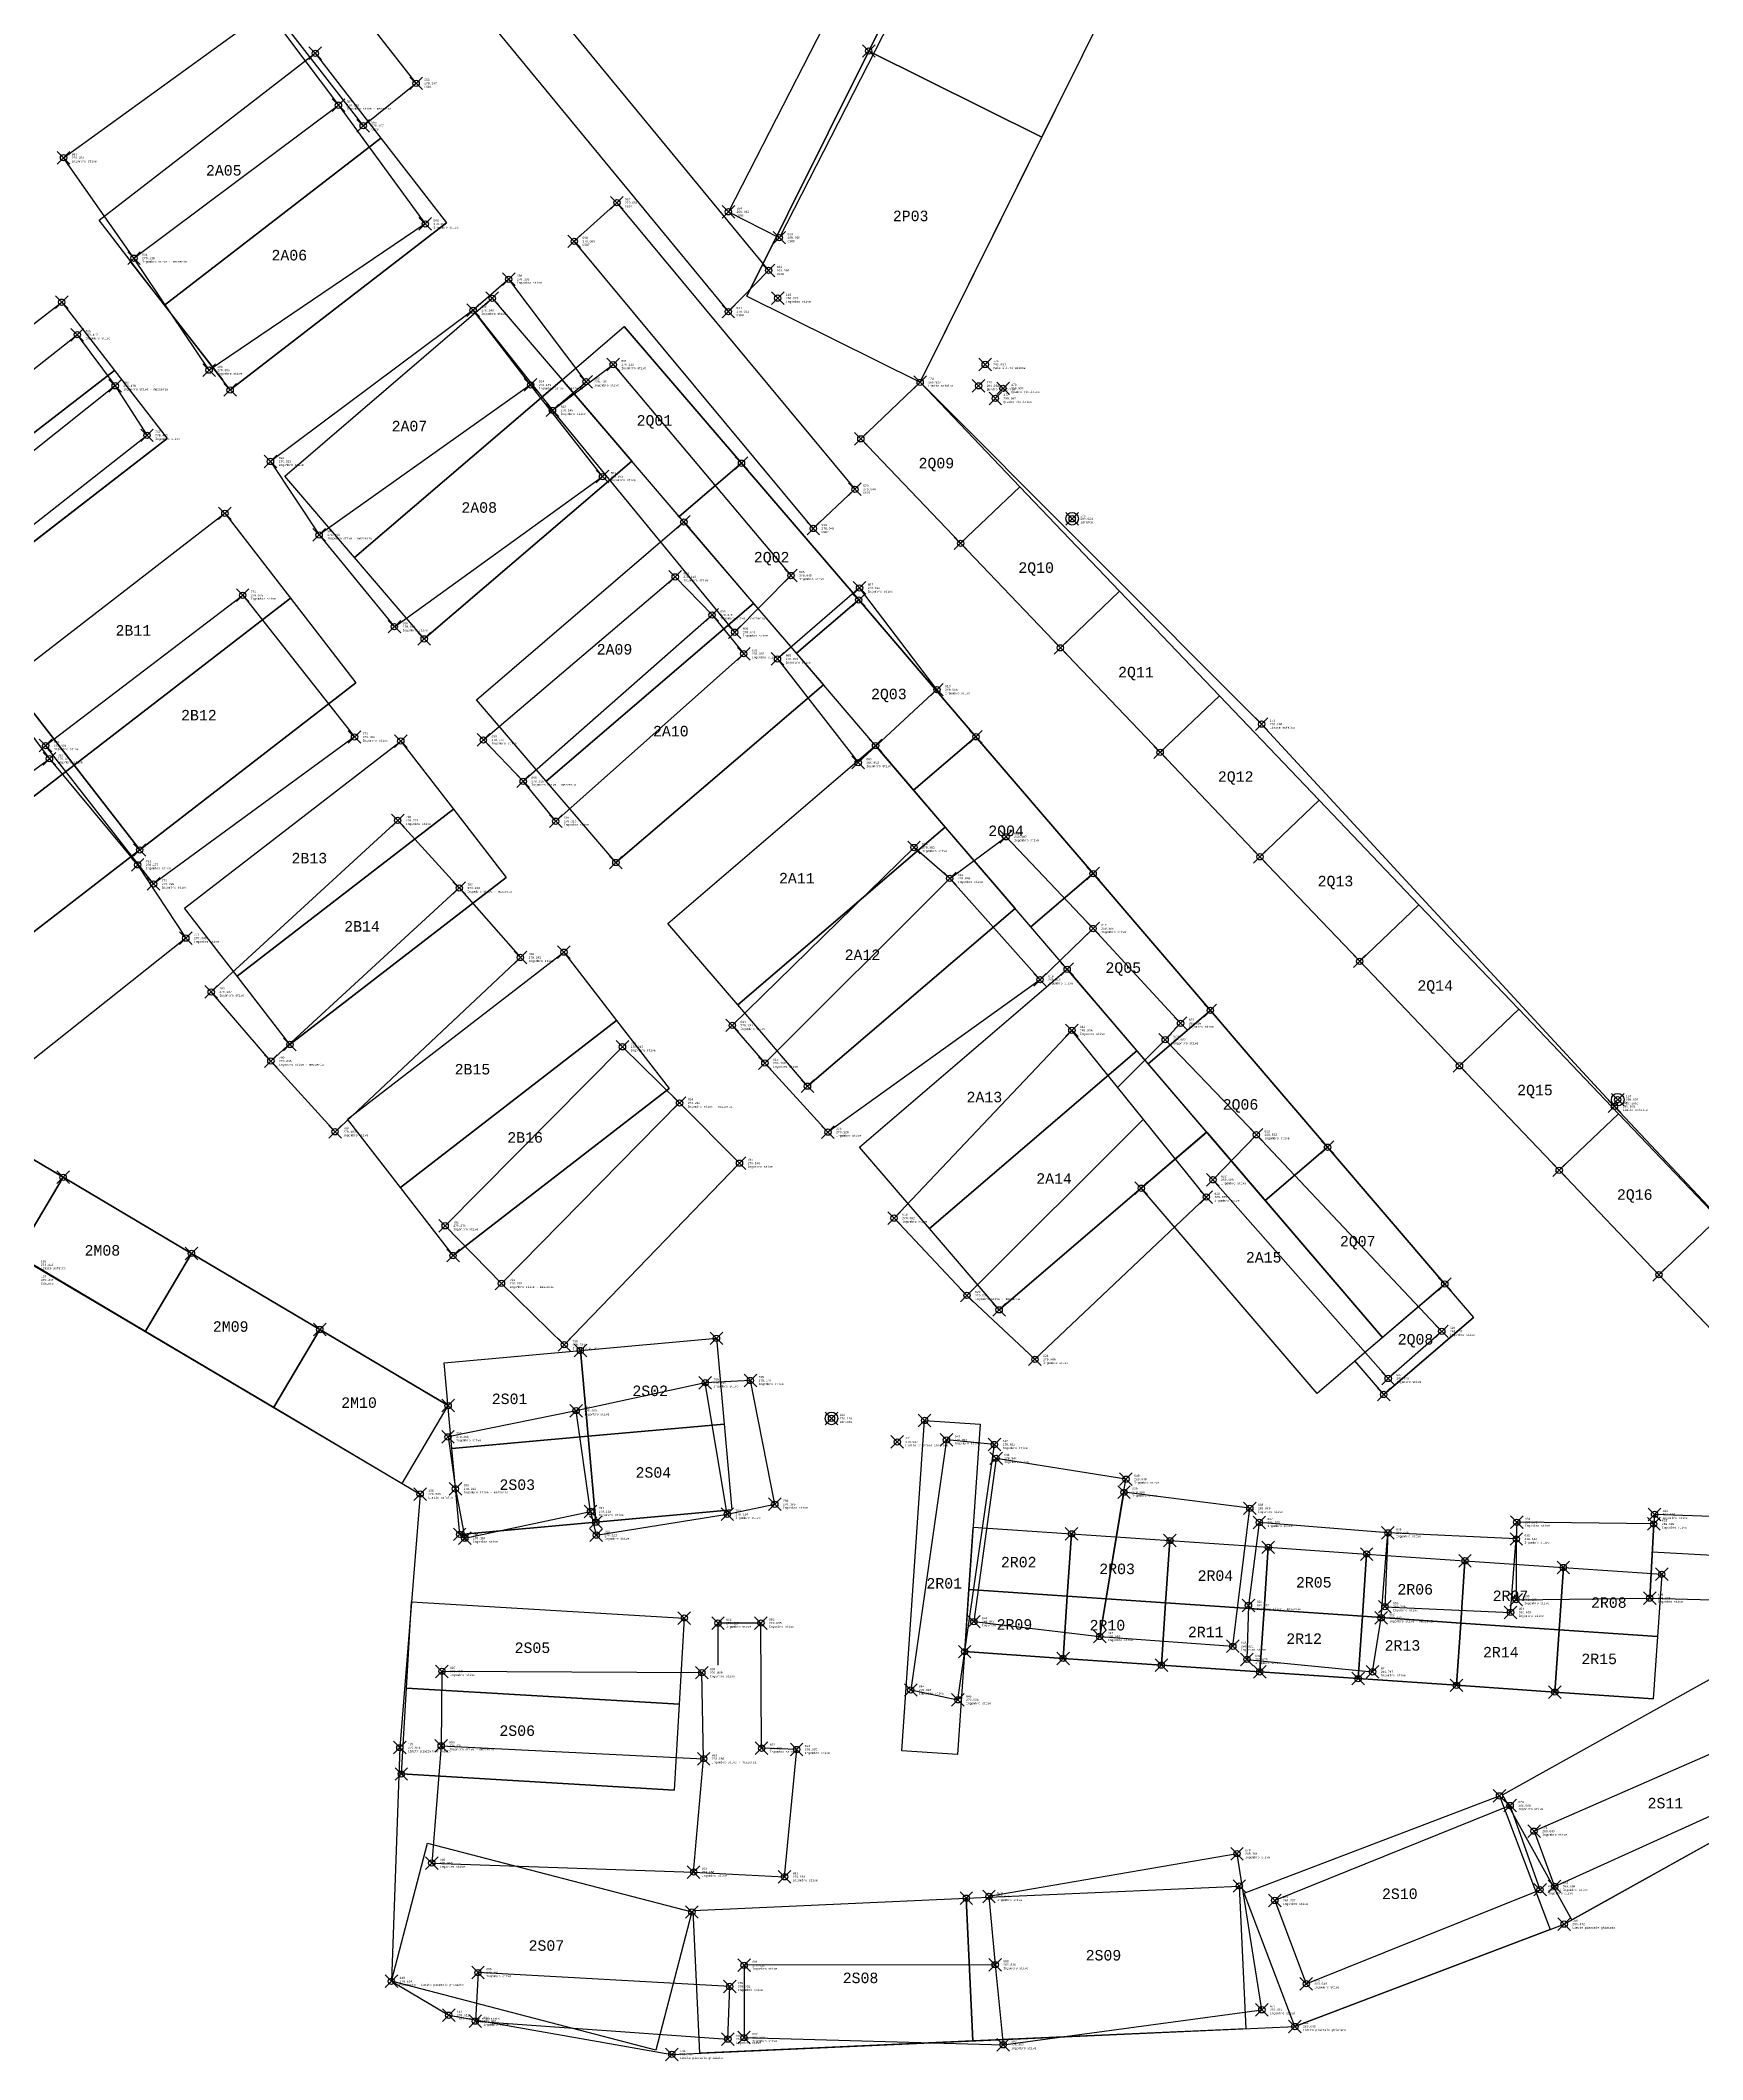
# Model space of a CAD drawing. Extents: x -283400 to 1362241, y -614024 to 292829.
# Drawn here: x 290166 to 369240, y -549839 to -453760 of the extents above; entities that cross this region are included whole.
import ezdxf
from ezdxf.enums import TextEntityAlignment as Align

# ---------------------------------------------------------------- set-up
doc = ezdxf.new("R2010")
doc.units = 0
doc.header["$PDMODE"] = 35
doc.header["$PDSIZE"] = 300
for name, color, linetype in [('pntdesc', 1, 'Continuous'), ('pntelev', 2, 'Continuous'), ('pntno', 3, 'Continuous'), ('WF nome aree GPS', 7, 'Continuous'), ('WF rilievo 2', 7, 'Continuous')]:
    doc.layers.add(name, color=color, linetype=linetype)
for name, color, linetype, lineweight in [('WF ingombro stive 2', 1, 'Continuous', 30), ('WF lato di accesso', 40, 'Continuous', 30), ('WF linee di costruzione', 30, 'Continuous', 30), ('WF vertice sinistro', 94, 'Continuous', 30)]:
    doc.layers.add(name, color=color, linetype=linetype, lineweight=lineweight)
doc.styles.get("Standard").update_dxf_attribs({"font": 'consola.ttf', "height": 500})

# ---------------------------------------------------------------- blocks, each defined once
blk = doc.blocks.new('rilievo 2')
for points in [[(1179174, -487936, -80), (1182392, -484269, -119), (1203848, -479881, -356), (1217958, -490118, -711), (1226506, -496003, -923), (1231573, -495742, -1135), (1239818, -488700, -1127), (1247571, -493330, -1308), (1266005, -504238, -1183), (1265041, -516303, -1045), (1264640, -527422, -1105), (1267365, -529035, -1709), (1277981, -530900, -1938), (1307620, -529574, -2076), (1320431, -524701, -2248), (1332289, -518089, -2182)], [(1332472, -496063, -2145), (1322824, -485789, -2186), (1306039, -467602, -2113), (1289793, -451335, -1792), (1301405, -427953, -1909), (1307176, -416327, -1684), (1301745, -413046, -1631), (1291124, -405475, -1586), (1284710, -401446, -1544), (1269366, -389164, -1376), (1278144, -377132, -992), (1286129, -370762, -1034), (1279433, -359881, -962), (1274749, -353305, 1219), (1241871, -378499, -553)], [(1252394, -445432, -1400), (1262120, -438154, -1519)], [(1251500, -451504, -1241), (1241928, -459137, -252857)], [(1271263, -451463, -1571), (1261202, -458599, -1416)], [(1270910, -470322, -1595), (1279892, -462407, -1644)], [(1238635, -476320, -1107), (1237398, -474570, -1069), (1235873, -472534, -996), (1245484, -465434, -1113), (1248372, -469250, -1269)], [(1291201, -474943, -1711), (1293878, -472965, -1813), (1298017, -477330, -1850), (1295495, -479765, -1774)], [(1258906, -483635, -884), (1267867, -475400, -1516)], [(1291201, -474943, -1711), (1295495, -479765, -1774), (1285407, -487016, -1600), (1282406, -483731, -1557)], [(1298017, -477330, -1850), (1302181, -481836, -1824), (1301448, -482621, -1738), (1299190, -484879, -1791)], [(1288551, -491108, -1637), (1292017, -494786, -1627), (1295255, -497827, -1634), (1303406, -490107, -1865), (1297010, -482174, -1753), (1288551, -491108, -1637)], [(1303722, -489284, -1814), (1305787, -487144, -1847), (1301448, -482621, -1738)], [(1269875, -494214, -1421), (1278333, -485615, -1476)], [(1292017, -494786, -1627), (1300411, -486392, -1813)], [(1305787, -487144, -1847), (1314608, -496496, -1982), (1312059, -498737, -1956), (1303722, -489284, -1814)], [(1274113, -505071, -1601), (1274384, -506193, -1598), (1280619, -505201, -1605), (1279572, -498940, -1574), (1273428, -500274, -1517)], [(1280619, -505201, -1605), (1282877, -504723, -1615), (1281717, -498835, -1579), (1279572, -498940, -1574)], [(1330664, -507333, -2258), (1324618, -507007, -2112)], [(1282252, -516332, -1679), (1282217, -510375, -1634), (1280175, -510379, -1596), (1280175, -512379, -1596)], [(1267007, -516219, -1448), (1279493, -516832, -1634)], [(1279016, -522224, -1651), (1283343, -522448, -1666), (1283919, -516392, -1645), (1282252, -516332, -1679)], [(1293363, -526632, -1863), (1281420, -526658, -1700), (1281414, -530100, -1820), (1293741, -530442, -1363)]]:
    blk.add_polyline3d(points)
at = {"color": 1}
for points in [[(1254278, -422353, -1350), (1251792, -424348, -1294), (1263297, -439130, -1523), (1265815, -437112, -1582)], [(1280671, -443225, -1788), (1283095, -444456, -1793), (1291196, -428627, -1774), (1288756, -427434, -1770)], [(1269392, -434260, -1713), (1271273, -432282, -1661), (1282582, -446014, -1751), (1280668, -447974, -1698)], [(1273340, -444629, -1636), (1275367, -442793, -1668), (1286691, -456429, -1675), (1284711, -458293, -1672)]]:
    blk.add_polyline3d(points, close=True, dxfattribs=at)
for points in [[(1258728, -433654, -1520), (1262120, -438154, -1519), (1266252, -443804, -1567), (1255967, -450758, -1410), (1252394, -445432, -1400), (1249043, -440653, -1289)], [(1270222, -446435, -1581), (1268528, -447911, -1576), (1272302, -452671, -1574), (1273900, -451310, -1580)], [(1268528, -447911, -1576), (1258886, -455104, -1410), (1261202, -458599, -1416), (1264783, -462966, -1566), (1274683, -455824, -1646), (1271263, -451463, -1571)], [(1240375, -456430, -1031), (1249696, -449074, -1302), (1251500, -451504, -1241), (1253014, -453862, -1296), (1243666, -461211, -1098), (1242626, -460354, -1083)], [(1275190, -450496, -1606), (1283648, -460533, -1675), (1280969, -463228, -1674), (1272302, -452671, -1574)], [(1278141, -460596, -1607), (1279892, -462407, -1644), (1281400, -464254, -1687), (1272458, -472223, -1606), (1270910, -470322, -1595), (1269015, -468355, -1545)], [(1286910, -461124, -1695), (1283007, -464502, -1669), (1286845, -469435, -1726), (1290592, -465962, -1764)], [(1257565, -461470, -1344), (1262886, -468215, -1416), (1253325, -475208, -1325), (1248189, -468624, -1227)], [(1248372, -469250, -1269), (1252568, -474298, -1342), (1254859, -477785, -1376), (1245415, -485294, -1299), (1244394, -483953, -1277), (1238635, -476320, -1107)], [(1256066, -480346, -1432), (1264941, -472184, -1497), (1267867, -475400, -1516), (1270776, -478706, -1478), (1261960, -486999, -1316), (1258906, -483635, -884)], [(1280855, -481936, -1618), (1282406, -483731, -1557), (1291201, -474943, -1711), (1289501, -473474, -1717)], [(1267197, -491474, -1440), (1269875, -494214, -1421), (1272865, -497131, -1488), (1281199, -488493, -1551), (1278348, -485630, -1476), (1275631, -482957, -1472)], [(1267685, -503992, -1488), (1268130, -506338, -1536), (1274113, -505071, -1601), (1273428, -500274, -1517), (1267333, -501518, -1369)], [(1293326, -501881, -1687), (1291044, -501662, -1659), (1289344, -513560, -1701), (1291590, -514029, -1714)], [(1299584, -503531, -1780), (1293404, -502538, -1671), (1292346, -510309, -1752), (1298337, -511016, -1811)], [(1305476, -504917, -1912), (1299490, -504152, -1633), (1298337, -511016, -1811), (1304667, -511480, -1898)], [(1330498, -509344, -2190), (1330664, -507333, -2258), (1330572, -505418, -2190), (1324730, -505206, -2170), (1324690, -505661, -2130), (1324501, -509190, -2082)], [(1312046, -506083, -2071), (1305927, -505590, -1954), (1305411, -509535, -1848), (1305340, -512105, -1894), (1311315, -512699, -1973), (1311722, -510125, -1909)], [(1318154, -506375, -2108), (1312046, -506083, -2071), (1311901, -509596, -1923), (1317878, -509868, -2055)], [(1324690, -505661, -2130), (1318176, -505580, -2148), (1318154, -506375, -2108), (1318142, -509264, -2026), (1324501, -509190, -2082)], [(1266562, -521797, -1660), (1279016, -522224, -1651), (1279493, -516832, -1634), (1279407, -512737, -1631), (1267043, -512675, -1566), (1267007, -516219, -1448)], [(1330050, -515438, -2193), (1318998, -520278, -2070), (1319974, -522904, -2122), (1330920, -517941, -2224)], [(1319283, -523062, -2017), (1317860, -519059, -2022), (1306664, -523574, -1937), (1308160, -527538, -2076)], [(1306050, -528777, -2066), (1304867, -521352, -1958), (1293068, -523383, -1774), (1293363, -526632, -1863), (1293741, -530442, -1363)], [(1280733, -527668, -1688), (1268760, -527009, -1638), (1268633, -529316, -1812), (1280645, -530172, -1820)]]:
    blk.add_polyline3d(points, close=True)
for centre in [(1297025, -457832, -1795), (1322976, -485473, -2197), (1285576, -500638, -1593)]:
    blk.add_circle(centre, 300, dxfattribs=at)
for p in [(1265815, -437112, -1582), (1262120, -438154, -1519), (1263297, -439130, -1523), (1249043, -440653, -1289), (1275367, -442793, -1668), (1266252, -443804, -1567), (1280671, -443225, -1788), (1273340, -444629, -1636), (1283095, -444456, -1793), (1252394, -445432, -1400), (1270222, -446435, -1581), (1282582, -446014, -1751), (1283019, -447332, -1795), (1268528, -447911, -1576), (1280668, -447974, -1698), (1249696, -449074, -1302), (1275190, -450496, -1606), (1292887, -450488, -1759), (1251500, -451504, -1241), (1255967, -450758, -1410), (1271263, -451463, -1571), (1273900, -451310, -1580), (1289793, -451335, -1792), (1292573, -451506, -1861), (1293370, -452102, -1757), (1293736, -451626, -1788), (1272302, -452671, -1574), (1253014, -453862, -1296), (1258886, -455104, -1410), (1274683, -455824, -1646), (1286691, -456429, -1675), (1284711, -458293, -1672), (1297025, -457832, -1795), (1261202, -458599, -1416), (1278141, -460596, -1607), (1283648, -460533, -1675), (1286910, -461124, -1695), (1257565, -461470, -1344), (1264783, -462966, -1566), (1279892, -462407, -1644), (1280969, -463228, -1674), (1281400, -464254, -1687), (1283007, -464502, -1669), (1290592, -465962, -1764), (1306039, -467602, -2113), (1248189, -468624, -1227), (1262886, -468215, -1416), (1269015, -468355, -1545), (1248372, -469250, -1269), (1286845, -469435, -1726), (1270910, -470322, -1595), (1264941, -472184, -1497), (1272458, -472223, -1606), (1289501, -473474, -1717), (1293878, -472965, -1813), (1252568, -474298, -1342), (1253325, -475208, -1325), (1267867, -475400, -1516), (1291201, -474943, -1711), (1298017, -477330, -1850), (1254859, -477785, -1376), (1270776, -478706, -1478), (1256066, -480346, -1432), (1295495, -479765, -1774), (1280855, -481936, -1618), (1297010, -482174, -1753), (1302181, -481836, -1824), (1275631, -482957, -1472), (1301448, -482621, -1738), (1258906, -483635, -884), (1282406, -483731, -1557), (1278348, -485630, -1476), (1322824, -485789, -2186), (1322976, -485473, -2197), (1261960, -486999, -1316), (1285407, -487016, -1600), (1305787, -487144, -1847), (1281199, -488493, -1551), (1303722, -489284, -1814), (1303406, -490107, -1865), (1267197, -491474, -1440), (1288551, -491108, -1637), (1269875, -494214, -1421), (1292017, -494786, -1627), (1314608, -496496, -1982), (1272865, -497131, -1488), (1295255, -497827, -1634), (1279572, -498940, -1574), (1281717, -498835, -1579), (1312059, -498737, -1956), (1273428, -500274, -1517), (1267333, -501518, -1369), (1285576, -500638, -1593), (1288705, -501757, -1682), (1291044, -501662, -1659), (1293326, -501881, -1687), (1293404, -502538, -1671), (1266005, -504238, -1183), (1267685, -503992, -1488), (1299490, -504152, -1633), (1299584, -503531, -1780), (1274113, -505071, -1601), (1280619, -505201, -1605), (1282877, -504723, -1615), (1305476, -504917, -1912), (1324730, -505206, -2170), (1268130, -506338, -1536), (1274384, -506193, -1598), (1305927, -505590, -1954), (1312046, -506083, -2071), (1318176, -505580, -2148), (1324690, -505661, -2130), (1318154, -506375, -2108), (1324501, -509190, -2082), (1305411, -509535, -1848), (1311722, -510125, -1909), (1311901, -509596, -1923), (1317878, -509868, -2055), (1318142, -509264, -2026), (1280175, -510379, -1596), (1282217, -510375, -1634), (1292346, -510309, -1752), (1298337, -511016, -1811), (1304667, -511480, -1898), (1305340, -512105, -1894), (1267043, -512675, -1566), (1279407, -512737, -1631), (1311315, -512699, -1973), (1289344, -513560, -1701), (1291590, -514029, -1714), (1265041, -516303, -1045), (1267007, -516219, -1448), (1279493, -516832, -1634), (1282252, -516332, -1679), (1283919, -516392, -1645), (1317860, -519059, -2022), (1318998, -520278, -2070), (1304867, -521352, -1958), (1266562, -521797, -1660), (1279016, -522224, -1651), (1283343, -522448, -1666), (1293068, -523383, -1774), (1306664, -523574, -1937), (1319283, -523062, -2017), (1319974, -522904, -2122), (1320431, -524701, -2248), (1264640, -527422, -1105), (1268760, -527009, -1638), (1281420, -526658, -1700), (1293363, -526632, -1863), (1280733, -527668, -1688), (1308160, -527538, -2076), (1267365, -529035, -1709), (1268633, -529316, -1812), (1306050, -528777, -2066), (1280645, -530172, -1820), (1281414, -530100, -1820), (1307620, -529574, -2076), (1277981, -530900, -1938), (1293741, -530442, -1363)]:
    blk.add_point(p)
at = {"layer": 'pntdesc'}
for s, p in [('CS06', (1266203, -437279, -1582)), ('Ingombro stive - mezzeria', (1262509, -438321, -1519)), ('CS06', (1263686, -439297, -1523)), ('Ingombro stive', (1249432, -440820, -1289)), ('CS07', (1275756, -442960, -1668)), ('CS09', (1281060, -443392, -1788)), ('Ingombro stive', (1266641, -443971, -1567)), ('CS07', (1273729, -444796, -1636)), ('CS09', (1283484, -444623, -1793)), ('Ingombro stive - mezzeria', (1252782, -445599, -1400)), ('Ingombro stive', (1270611, -446601, -1581)), ('CS08', (1282971, -446181, -1751)), ('Ingombro stive', (1283408, -447499, -1795)), ('Ingombro stive', (1268917, -448078, -1576)), ('CS08', (1281057, -448141, -1698)), ('Ingombro stive', (1250084, -449240, -1302)), ('Ingombro stive', (1275579, -450663, -1606)), ('Palo illuminazione', (1293276, -450654, -1759)), ('Ingombro stive', (1256356, -450925, -1410)), ('Ingombro stive - mezzeria', (1271652, -451630, -1571)), ('Ingombro stive', (1274289, -451477, -1580)), ('Limite asfalto', (1290182, -451502, -1792)), ('Ingombro stive - mezzeria', (1251889, -451671, -1241)), ('Quadro elettrico', (1292962, -451673, -1861)), ('Quadro elettrico', (1293759, -452269, -1757)), ('Quadro elettrico', (1294125, -451793, -1788)), ('Ingombro stive', (1272691, -452838, -1574)), ('Ingombro stive', (1253403, -454029, -1296)), ('Ingombro stive', (1259275, -455270, -1410)), ('Ingombro stive', (1275072, -455991, -1646)), ('CS07', (1287080, -456595, -1675)), ('Idrante', (1297414, -457999, -1795)), ('Ingombro stive - mezzeria', (1261591, -458766, -1416)), ('CS07', (1285100, -458460, -1672)), ('Ingombro stive', (1278530, -460763, -1607)), ('Ingombro stive', (1284037, -460700, -1675)), ('Ingombro stive', (1257954, -461637, -1344)), ('Ingombro stive', (1287299, -461291, -1695)), ('Ingombro stive', (1265172, -463132, -1566)), ('Ingombro stive - mezzeria', (1280281, -462574, -1644)), ('Ingombro stive', (1281358, -463395, -1674)), ('Ingombro stive', (1281789, -464420, -1687)), ('Ingombro stive', (1283396, -464669, -1669)), ('Ingombro stive', (1290981, -466129, -1764)), ('Limite asfalto', (1306428, -467769, -2113)), ('Ingombro stive', (1248578, -468791, -1227)), ('Ingombro stive', (1263275, -468382, -1416)), ('Ingombro stive', (1269404, -468522, -1545)), ('Ingombro stive', (1248761, -469417, -1269)), ('Ingombro stive', (1287234, -469601, -1726)), ('Ingombro stive - mezzeria', (1271299, -470488, -1595)), ('Ingombro stive', (1265330, -472351, -1497)), ('Ingombro stive', (1272847, -472390, -1606)), ('Ingombro stive', (1289890, -473641, -1717)), ('Ingombro stive', (1294267, -473132, -1813)), ('Ingombro stive', (1252957, -474465, -1342)), ('Ingombro stive', (1253714, -475375, -1325)), ('Ingombro stive - mezzeria', (1268256, -475567, -1516)), ('Ingombro stive', (1291590, -475110, -1711)), ('Ingombro stive', (1298406, -477497, -1850)), ('Ingombro stive', (1255248, -477952, -1376)), ('Ingombro stive', (1271165, -478872, -1478)), ('Ingombro stive', (1295884, -479932, -1774)), ('Ingombro stive', (1256455, -480513, -1432)), ('Ingombro stive', (1281244, -482103, -1618)), ('Ingombro stive', (1297399, -482341, -1753)), ('Ingombro stive', (1302570, -482003, -1824)), ('Ingombro stive', (1276020, -483124, -1472)), ('Ingombro stive', (1301837, -482788, -1738)), ('Ingombro stive - mezzeria', (1259295, -483802, -884)), ('Ingombro stive', (1282795, -483898, -1557)), ('Ingombro stive - mezzeria', (1278737, -485797, -1476)), ('Limite asfalto', (1323213, -485956, -2186)), ('Idrante', (1323365, -485640, -2197)), ('Ingombro stive', (1262349, -487166, -1316)), ('Ingombro stive', (1285796, -487183, -1600)), ('Ingombro stive', (1306176, -487310, -1847)), ('Ingombro stive', (1281588, -488660, -1551)), ('Ingombro stive', (1304111, -489450, -1814)), ('Ingombro stive', (1303795, -490274, -1865)), ('Ingombro stive', (1267586, -491641, -1440)), ('Ingombro stive', (1288940, -491275, -1637)), ('Limite asfalto', (1247960, -493497, -1308)), ('Idrante', (1247972, -494219, -1253)), ('Ingombro stive - mezzeria', (1270264, -494381, -1421)), ('Ingombro stive - mezzeria', (1292406, -494953, -1627)), ('Ingombro stive', (1314997, -496663, -1982)), ('Ingombro stive', (1273254, -497298, -1488)), ('Ingombro stive', (1295644, -497994, -1634)), ('Ingombro stive', (1279961, -499107, -1574)), ('Ingombro stive', (1282106, -499002, -1579)), ('Ingombro stive', (1312448, -498904, -1956)), ('Ingombro stive', (1273817, -500440, -1517)), ('Idrante', (1285965, -500805, -1593)), ('Ingombro stive', (1267722, -501685, -1369)), ('Limite piazzale ghiaiato', (1289094, -501924, -1682)), ('Ingombro stive', (1291433, -501829, -1659)), ('Ingombro stive', (1293715, -502048, -1687)), ('Ingombro stive', (1293793, -502705, -1671)), ('Limite asfalto', (1266394, -504404, -1183)), ('Ingombro stive - mezzeria', (1268074, -504159, -1488)), ('Ingombro stive', (1299879, -504319, -1633)), ('Ingombro stive', (1299973, -503697, -1780)), ('Ingombro stive', (1274502, -505238, -1601)), ('Ingombro stive', (1281008, -505368, -1605)), ('Ingombro stive', (1283266, -504889, -1615)), ('Ingombro stive', (1305865, -505084, -1912)), ('Ingombro stive', (1325119, -505372, -2170)), ('Ingombro stive', (1274773, -506360, -1598)), ('Ingombro stive', (1306316, -505757, -1954)), ('Ingombro stive', (1312435, -506249, -2071)), ('Ingombro stive', (1318565, -505746, -2148)), ('Ingombro stive', (1325079, -505828, -2130)), ('Ingombro stive', (1268519, -506504, -1536)), ('Ingombro stive', (1318543, -506542, -2108)), ('Ingombro stive - mezzeria', (1305800, -509702, -1848)), ('Ingombro stive', (1312290, -509762, -1923)), ('Ingombro stive', (1318267, -510034, -2055)), ('Ingombro stive', (1318531, -509430, -2026)), ('Ingombro stive', (1324890, -509357, -2082)), ('Ingombro stive', (1280564, -510546, -1596)), ('Ingombro stive', (1282606, -510542, -1634)), ('Ingombro stive', (1292735, -510476, -1752)), ('Ingombro stive', (1298726, -511183, -1811)), ('Ingombro stive - mezzeria', (1312111, -510292, -1909)), ('Ingombro stive', (1305056, -511646, -1898)), ('Ingombro stive', (1267431, -512842, -1566)), ('Ingombro stive', (1279796, -512904, -1631)), ('Ingombro stive', (1305729, -512272, -1894)), ('Ingombro stive', (1311704, -512866, -1973)), ('Ingombro stive', (1289733, -513726, -1701)), ('Ingombro stive', (1291979, -514195, -1714)), ('Limite piazzale ghiaiato', (1265430, -516470, -1045)), ('Ingombro stive - mezzeria', (1267396, -516386, -1448)), ('Ingombro stive', (1282641, -516499, -1679)), ('Ingombro stive', (1284308, -516559, -1645)), ('Ingombro stive - mezzeria', (1279881, -516998, -1634)), ('Ingombro stive', (1318249, -519225, -2022)), ('Ingombro stive', (1319387, -520445, -2070)), ('Ingombro stive', (1305256, -521519, -1958)), ('Ingombro stive', (1266951, -521964, -1660)), ('Ingombro stive', (1279405, -522391, -1651)), ('Ingombro stive', (1283732, -522615, -1666)), ('Ingombro stive', (1293457, -523550, -1774)), ('Ingombro stive', (1319672, -523228, -2017)), ('Ingombro stive', (1320363, -523071, -2122)), ('Ingombro stive', (1307053, -523741, -1937)), ('Limite piazzale ghiaiato', (1320820, -524868, -2248)), ('Ingombro stive', (1269149, -527175, -1638)), ('Ingombro stive', (1281809, -526825, -1700)), ('Ingombro stive', (1293752, -526799, -1863)), ('Picchetto - Limite piazzale ghiaiato', (1265029, -527588, -1105)), ('Ingombro stive', (1281122, -527835, -1688)), ('Ingombro stive', (1308549, -527705, -2076)), ('Limite piazzale ghiaiato', (1267754, -529202, -1709)), ('Ingombro stive', (1306439, -528944, -2066)), ('Ingombro stive', (1269022, -529483, -1812)), ('Ingombro stive', (1281034, -530339, -1820)), ('Ingombro stive', (1281803, -530267, -1820)), ('Limite piazzale ghiaiato', (1308009, -529741, -2076)), ('Limite piazzale ghiaiato', (1278370, -531067, -1938)), ('Ingombro stive', (1294129, -530608, -1363))]:
    blk.add_text(s, height=100, dxfattribs=at).set_placement(p, align=Align.MIDDLE_LEFT)
at = {"layer": 'pntelev'}
for s, p in [('270.137', (1266203, -437112, -1582)), ('270.200', (1262509, -438154, -1519)), ('270.197', (1263686, -439130, -1523)), ('270.431', (1249432, -440653, -1289)), ('270.051', (1275756, -442793, -1668)), ('270.153', (1266641, -443804, -1567)), ('269.932', (1281060, -443225, -1788)), ('270.083', (1273729, -444629, -1636)), ('269.926', (1283484, -444456, -1793)), ('270.319', (1252782, -445432, -1400)), ('270.138', (1270611, -446435, -1581)), ('269.968', (1282971, -446014, -1751)), ('269.925', (1283408, -447332, -1795)), ('270.143', (1268917, -447911, -1576)), ('270.021', (1281057, -447974, -1698)), ('270.417', (1250084, -449074, -1302)), ('270.113', (1275579, -450496, -1606)), ('269.961', (1293276, -450488, -1759)), ('270.478', (1251889, -451504, -1241)), ('270.309', (1256356, -450758, -1410)), ('270.149', (1271652, -451463, -1571)), ('270.139', (1274289, -451310, -1580)), ('269.927', (1290182, -451335, -1792)), ('269.858', (1292962, -451506, -1861)), ('269.932', (1294125, -451626, -1788)), ('269.962', (1293759, -452102, -1757)), ('270.145', (1272691, -452671, -1574)), ('270.423', (1253403, -453862, -1296)), ('270.310', (1259275, -455104, -1410)), ('270.073', (1275072, -455824, -1646)), ('270.044', (1287080, -456429, -1675)), ('270.048', (1285100, -458293, -1672)), ('269.924', (1297414, -457832, -1795)), ('270.303', (1261591, -458599, -1416)), ('270.113', (1278530, -460596, -1607)), ('270.045', (1284037, -460533, -1675)), ('270.024', (1287299, -461124, -1695)), ('270.375', (1257954, -461470, -1344)), ('270.154', (1265172, -462966, -1566)), ('270.076', (1280281, -462407, -1644)), ('270.046', (1281358, -463228, -1674)), ('270.032', (1281789, -464254, -1687)), ('270.050', (1283396, -464502, -1669)), ('269.955', (1290981, -465962, -1764)), ('269.606', (1306428, -467602, -2113)), ('270.493', (1248578, -468624, -1227)), ('270.304', (1263275, -468215, -1416)), ('270.175', (1269404, -468355, -1545)), ('270.451', (1248761, -469250, -1269)), ('269.993', (1287234, -469435, -1726)), ('270.125', (1271299, -470322, -1595)), ('270.222', (1265330, -472184, -1497)), ('270.113', (1272847, -472223, -1606)), ('270.003', (1289890, -473474, -1717)), ('269.907', (1294267, -472965, -1813)), ('270.377', (1252957, -474298, -1342)), ('270.395', (1253714, -475208, -1325)), ('270.203', (1268256, -475400, -1516)), ('270.008', (1291590, -474943, -1711)), ('269.869', (1298406, -477330, -1850)), ('270.343', (1255248, -477785, -1376)), ('270.241', (1271165, -478706, -1478)), ('270.287', (1256455, -480346, -1432)), ('269.946', (1295884, -479765, -1774)), ('270.101', (1281244, -481936, -1618)), ('269.966', (1297399, -482174, -1753)), ('269.895', (1302570, -481836, -1824)), ('270.247', (1276020, -482957, -1472)), ('269.982', (1301837, -482621, -1738)), ('270.836', (1259295, -483635, -884)), ('270.163', (1282795, -483731, -1557)), ('270.244', (1278737, -485630, -1476)), ('269.533', (1323213, -485789, -2186)), ('269.522', (1323365, -485473, -2197)), ('270.403', (1262349, -486999, -1316)), ('270.120', (1285796, -487016, -1600)), ('269.872', (1306176, -487144, -1847)), ('270.169', (1281588, -488493, -1551)), ('269.906', (1304111, -489284, -1814)), ('269.855', (1303795, -490107, -1865)), ('270.279', (1267586, -491474, -1440)), ('270.082', (1288940, -491108, -1637)), ('270.412', (1247960, -493330, -1308)), ('270.467', (1247972, -494052, -1253)), ('270.298', (1270264, -494214, -1421)), ('270.093', (1292406, -494786, -1627)), ('269.737', (1314997, -496496, -1982)), ('270.231', (1273254, -497131, -1488)), ('270.086', (1295644, -497827, -1634)), ('270.145', (1279961, -498940, -1574)), ('270.140', (1282106, -498835, -1579)), ('269.763', (1312448, -498737, -1956)), ('270.203', (1273817, -500274, -1517)), ('270.350', (1267722, -501518, -1369)), ('270.126', (1285965, -500638, -1593)), ('270.037', (1289094, -501757, -1682)), ('270.060', (1291433, -501662, -1659)), ('270.032', (1293715, -501881, -1687)), ('270.049', (1293793, -502538, -1671)), ('270.536', (1266394, -504238, -1183)), ('270.232', (1268074, -503992, -1488)), ('270.086', (1299879, -504152, -1633)), ('269.940', (1299973, -503531, -1780)), ('270.119', (1274502, -505071, -1601)), ('270.114', (1281008, -505201, -1605)), ('270.105', (1283266, -504723, -1615)), ('269.808', (1305865, -504917, -1912)), ('269.549', (1325119, -505206, -2170)), ('270.184', (1268519, -506338, -1536)), ('270.121', (1274773, -506193, -1598)), ('269.765', (1306316, -505590, -1954)), ('269.648', (1312435, -506083, -2071)), ('269.612', (1318543, -506375, -2108)), ('269.572', (1318565, -505580, -2148)), ('269.589', (1325079, -505661, -2130)), ('269.693', (1318531, -509264, -2026)), ('269.638', (1324890, -509190, -2082)), ('269.872', (1305800, -509535, -1848)), ('269.810', (1312111, -510125, -1909)), ('269.796', (1312290, -509596, -1923)), ('269.665', (1318267, -509868, -2055)), ('270.123', (1280564, -510379, -1596)), ('270.085', (1282606, -510375, -1634)), ('269.967', (1292735, -510309, -1752)), ('269.909', (1298726, -511016, -1811)), ('269.821', (1305056, -511480, -1898)), ('269.825', (1305729, -512105, -1894)), ('270.153', (1267431, -512675, -1566)), ('270.089', (1279796, -512737, -1631)), ('269.747', (1311704, -512699, -1973)), ('270.018', (1289733, -513560, -1701)), ('270.006', (1291979, -514029, -1714)), ('270.674', (1265430, -516303, -1045)), ('270.271', (1267396, -516219, -1448)), ('270.086', (1279881, -516832, -1634)), ('270.040', (1282641, -516332, -1679)), ('270.075', (1284308, -516392, -1645)), ('269.698', (1318249, -519059, -2022)), ('269.649', (1319387, -520278, -2070)), ('269.761', (1305256, -521352, -1958)), ('270.060', (1266951, -521797, -1660)), ('270.068', (1279405, -522224, -1651)), ('270.053', (1283732, -522448, -1666)), ('269.946', (1293457, -523383, -1774)), ('269.782', (1307053, -523574, -1937)), ('269.703', (1319672, -523062, -2017)), ('269.598', (1320363, -522904, -2122)), ('269.472', (1320820, -524701, -2248)), ('270.614', (1265029, -527422, -1105)), ('270.081', (1269149, -527009, -1638)), ('270.019', (1281809, -526658, -1700)), ('269.856', (1293752, -526632, -1863)), ('270.031', (1281122, -527668, -1688)), ('269.643', (1308549, -527538, -2076)), ('270.011', (1267754, -529035, -1709)), ('269.908', (1269022, -529316, -1812)), ('269.654', (1306439, -528777, -2066)), ('269.899', (1281034, -530172, -1820)), ('269.899', (1281803, -530100, -1820)), ('269.643', (1308009, -529574, -2076)), ('269.782', (1278370, -530900, -1938)), ('270.357', (1294129, -530442, -1363))]:
    blk.add_text(s, height=100, dxfattribs=at).set_placement(p, align=Align.MIDDLE_LEFT)
at = {"layer": 'pntno'}
for s, p in [('556', (1266203, -436945, -1582)), ('587', (1262509, -437987, -1519)), ('555', (1263686, -438963, -1523)), ('583', (1249432, -440486, -1289)), ('567', (1275756, -442626, -1668)), ('586', (1266641, -443637, -1567)), ('564', (1281060, -443058, -1788)), ('568', (1273729, -444462, -1636)), ('563', (1283484, -444289, -1793)), ('584', (1252782, -445266, -1400)), ('562', (1282971, -445847, -1751)), ('589', (1270611, -446268, -1581)), ('590', (1268917, -447744, -1576)), ('181', (1283408, -447165, -1795)), ('561', (1281057, -447807, -1698)), ('765', (1250084, -448907, -1302)), ('585', (1256356, -450591, -1410)), ('591', (1275579, -450329, -1606)), ('179', (1293276, -450321, -1759)), ('766', (1251889, -451337, -1241)), ('594', (1271652, -451297, -1571)), ('592', (1274289, -451144, -1580)), ('174', (1290182, -451169, -1792)), ('178', (1292962, -451340, -1861)), ('176', (1294125, -451459, -1788)), ('593', (1272691, -452504, -1574)), ('177', (1293759, -451935, -1757)), ('767', (1253403, -453695, -1296)), ('598', (1259275, -454937, -1410)), ('595', (1275072, -455658, -1646)), ('570', (1287080, -456262, -1675)), ('569', (1285100, -458126, -1672)), ('175', (1297414, -457665, -1795)), ('597', (1261591, -458432, -1416)), ('604', (1278530, -460430, -1607)), ('606', (1284037, -460366, -1675)), ('607', (1287299, -460957, -1695)), ('774', (1257954, -461303, -1344)), ('596', (1265172, -462799, -1566)), ('603', (1280281, -462240, -1644)), ('605', (1281358, -463061, -1674)), ('602', (1281789, -464087, -1687)), ('608', (1283396, -464335, -1669)), ('610', (1290981, -465796, -1764)), ('171', (1306428, -467435, -2113)), ('773', (1248578, -468457, -1227)), ('775', (1263275, -468049, -1416)), ('599', (1269404, -468188, -1545)), ('782', (1248761, -469084, -1269)), ('609', (1287234, -469268, -1726)), ('600', (1271299, -470155, -1595)), ('786', (1265330, -472017, -1497)), ('601', (1272847, -472057, -1606)), ('613', (1289890, -473307, -1717)), ('611', (1294267, -472798, -1813)), ('781', (1252957, -474131, -1342)), ('776', (1253714, -475041, -1325)), ('787', (1268256, -475234, -1516)), ('612', (1291590, -474777, -1711)), ('617', (1298406, -477163, -1850)), ('777', (1255248, -477618, -1376)), ('788', (1271165, -478539, -1478)), ('785', (1256455, -480179, -1432)), ('616', (1295884, -479599, -1774)), ('614', (1281244, -481769, -1618)), ('618', (1297399, -482008, -1753)), ('625', (1302570, -481669, -1824)), ('793', (1276020, -482790, -1472)), ('624', (1301837, -482454, -1738)), ('790', (1259295, -483468, -884)), ('615', (1282795, -483564, -1557)), ('794', (1278737, -485463, -1476)), ('166', (1323213, -485622, -2186)), ('167', (1323365, -485307, -2197)), ('789', (1262349, -486833, -1316)), ('225', (1285796, -486849, -1600)), ('623', (1306176, -486977, -1847)), ('795', (1281588, -488326, -1551)), ('628', (1303795, -489941, -1865)), ('622', (1304111, -489117, -1814)), ('619', (1288940, -490942, -1637)), ('792', (1267586, -491307, -1440)), ('136', (1247960, -493163, -1308)), ('137', (1247972, -493886, -1253)), ('791', (1270264, -494047, -1421)), ('620', (1292406, -494619, -1627)), ('626', (1314997, -496330, -1982)), ('796', (1273254, -496964, -1488)), ('621', (1295644, -497661, -1634)), ('705', (1282106, -498668, -1579)), ('627', (1312448, -498570, -1956)), ('706', (1279961, -498773, -1574)), ('707', (1273817, -500107, -1517)), ('222', (1285965, -500471, -1593)), ('708', (1267722, -501352, -1369)), ('643', (1291433, -501496, -1659)), ('221', (1289094, -501591, -1682)), ('642', (1293715, -501715, -1687)), ('641', (1293793, -502371, -1671)), ('640', (1299973, -503364, -1780)), ('138', (1266394, -504071, -1183)), ('699', (1268074, -503826, -1488)), ('639', (1299879, -503985, -1633)), ('701', (1274502, -504904, -1601)), ('703', (1281008, -505034, -1605)), ('704', (1283266, -504556, -1615)), ('638', (1305865, -504750, -1912)), ('637', (1306316, -505423, -1954)), ('634', (1318565, -505413, -2148)), ('632', (1325119, -505039, -2170)), ('700', (1268519, -506171, -1536)), ('702', (1274773, -506026, -1598)), ('636', (1312435, -505916, -2071)), ('635', (1318543, -506208, -2108)), ('633', (1325079, -505494, -2130)), ('655', (1318531, -509097, -2026)), ('656', (1324890, -509023, -2082)), ('695', (1280564, -510212, -1596)), ('696', (1282606, -510208, -1634)), ('646', (1292735, -510142, -1752)), ('650', (1305800, -509368, -1848)), ('652', (1312111, -509959, -1909)), ('653', (1312290, -509429, -1923)), ('654', (1318267, -509701, -2055)), ('647', (1298726, -510849, -1811)), ('648', (1305056, -511313, -1898)), ('649', (1305729, -511938, -1894)), ('697', (1267431, -512508, -1566)), ('694', (1279796, -512570, -1631)), ('651', (1311704, -512533, -1973)), ('644', (1289733, -513393, -1701)), ('645', (1291979, -513862, -1714)), ('139', (1265430, -516136, -1045)), ('698', (1267396, -516052, -1448)), ('693', (1279881, -516665, -1634)), ('692', (1282641, -516165, -1679)), ('691', (1284308, -516225, -1645)), ('674', (1318249, -518892, -2022)), ('671', (1319387, -520111, -2070)), ('688', (1266951, -521630, -1660)), ('678', (1305256, -521185, -1958)), ('689', (1279405, -522057, -1651)), ('690', (1283732, -522282, -1666)), ('679', (1293457, -523216, -1774)), ('675', (1307053, -523408, -1937)), ('673', (1319672, -522895, -2017)), ('672', (1320363, -522738, -2122)), ('150', (1320820, -524534, -2248)), ('681', (1281809, -526492, -1700)), ('680', (1293752, -526466, -1863)), ('140', (1265029, -527255, -1105)), ('686', (1269149, -526842, -1638)), ('685', (1281122, -527502, -1688)), ('676', (1308549, -527371, -2076)), ('141', (1267754, -528868, -1709)), ('687', (1269022, -529150, -1812)), ('677', (1306439, -528610, -2066)), ('149', (1308009, -529408, -2076)), ('684', (1281034, -530005, -1820)), ('682', (1281803, -529933, -1820)), ('683', (1294129, -530275, -1363)), ('142', (1278370, -530733, -1938))]:
    blk.add_text(s, height=100, dxfattribs=at).set_placement(p, align=Align.MIDDLE_LEFT)

msp = doc.modelspace()

# ---------------------------------------------------------------- linework, layer by layer
at = {"layer": 'WF ingombro stive 2'}
for points, elevation in [([(343606, -446688), (335366, -442596), (329572, -454266), (337812, -458357)], -2064), ([(337812, -458357), (329572, -454266), (323777, -465935), (332017, -470027)], -2064), ([(311663, -466032), (314980, -469905), (305107, -478363), (301790, -474489)], -1628), ([(317942, -467368), (323519, -473878), (320557, -476415), (314980, -469905)], -1628), ([(314980, -469905), (318298, -473779), (308425, -482236), (305107, -478363)], -1628), ([(332017, -470027), (336763, -474998), (333942, -477691), (329196, -472719)], -2064), ([(323519, -473878), (329095, -480387), (326133, -482925), (320557, -476415)], -1628), ([(336763, -474998), (341509, -479970), (338688, -482663), (333942, -477691)], -2064), ([(329095, -480387), (334671, -486897), (331709, -489434), (326133, -482925)], -1628), ([(341509, -479970), (346255, -484942), (343434, -487635), (338688, -482663)], -2064), ([(346255, -484942), (351002, -489914), (348181, -492607), (343434, -487635)], -2064), ([(334671, -486897), (340247, -493407), (337285, -495944), (331709, -489434)], -1628), ([(329895, -487317), (333213, -491190), (323340, -499647), (320022, -495774)], 1628), ([(351002, -489914), (355748, -494886), (352927, -497579), (348181, -492607)], -2064), ([(333213, -491190), (336531, -495063), (326658, -503520), (323340, -499647)], 1628), ([(340247, -493407), (345823, -499916), (342861, -502454), (337285, -495944)], -1628), ([(355748, -494886), (360494, -499858), (357673, -502550), (352927, -497579)], -2064), ([(339011, -497959), (342329, -501832), (332456, -510290), (329138, -506416)], 3255), ([(345823, -499916), (351399, -506426), (348438, -508963), (342861, -502454)], -1628), ([(360494, -499858), (365240, -504829), (362419, -507522), (357673, -502550)], -2064), ([(342329, -501832), (345647, -505706), (335774, -514163), (332456, -510290)], 3255), ([(289055, -511553), (291249, -507855), (285144, -504233), (282950, -507932)], -1192), ([(365240, -504829), (369986, -509801), (367165, -512494), (362419, -507522)], -2064), ([(342536, -508376), (345649, -505708), (354014, -515473), (350900, -518140)], -1628), ([(351399, -506426), (356976, -512936), (354014, -515473), (348438, -508963)], -1628), ([(295160, -515175), (297354, -511477), (291249, -507855), (289055, -511553)], -1192), ([(369986, -509801), (374732, -514773), (371911, -517466), (367165, -512494)], -2064), ([(301265, -518797), (303459, -515099), (297354, -511477), (295160, -515175)], -1192), ([(354070, -518190), (352704, -516595), (356976, -512936), (358342, -514531)], -1628), ([(307370, -522419), (309564, -518721), (303459, -515099), (301265, -518797)], -1192), ([(322329, -515518), (322695, -519602), (316221, -520182), (315855, -516098)], -1192), ([(315855, -516098), (316221, -520182), (309747, -520762), (309381, -516679)], -1192), ([(322695, -519602), (323061, -523685), (316587, -524266), (316221, -520182)], -1192), ([(331153, -535139), (332230, -519426), (334877, -519607), (333800, -535320)], -1892), ([(316221, -520182), (316587, -524266), (310113, -524846), (309747, -520762)], -1192), ([(334542, -524501), (339221, -524821), (339018, -527784), (334339, -527464)], -1892), ([(339221, -524821), (343900, -525142), (343697, -528105), (339018, -527784)], -1892), ([(343900, -525142), (348579, -525463), (348376, -528426), (343697, -528105)], -1892), ([(348579, -525463), (353258, -525783), (353055, -528746), (348376, -528426)], -1892), ([(353258, -525783), (357937, -526104), (357734, -529067), (353055, -528746)], -1892), ([(357937, -526104), (362616, -526425), (362413, -529388), (357734, -529067)], -1892), ([(362616, -526425), (367295, -526745), (367092, -529709), (362413, -529388)], -1892), ([(334339, -527464), (339018, -527784), (338815, -530747), (334136, -530427)], -1892), ([(320797, -528828), (320556, -532921), (307579, -532157), (307820, -528064)], -1192), ([(339018, -527784), (343697, -528105), (343494, -531068), (338815, -530747)], -1892), ([(343697, -528105), (348376, -528426), (348173, -531389), (343494, -531068)], -1892), ([(348376, -528426), (353055, -528746), (352852, -531709), (348173, -531389)], -1892), ([(353055, -528746), (357734, -529067), (357531, -532030), (352852, -531709)], -1892), ([(357734, -529067), (362413, -529388), (362210, -532351), (357531, -532030)], -1892), ([(362413, -529388), (367092, -529709), (366889, -532672), (362210, -532351)], -1892), ([(363027, -543185), (359716, -537248), (371070, -530917), (374381, -536854)], -2518), ([(320556, -532921), (320315, -537014), (307338, -536249), (307579, -532157)], -1192), ([(349845, -548266), (347428, -541912), (359578, -537290), (361995, -543643)], -2348), ([(306865, -546113), (308580, -539535), (321159, -542815), (319444, -549393)], -1377), ([(334518, -548951), (334214, -542160), (347201, -541579), (347505, -548370)], -2216), ([(321531, -549532), (321227, -542741), (334214, -542160), (334518, -548951)], -2216)]:
    msp.add_lwpolyline(points, close=True, dxfattribs=dict(at, elevation=elevation))
for points in [[(303244, -454373), (306362, -458409), (296074, -466356), (292956, -462320)], [(306362, -458409), (309480, -462445), (299192, -470392), (296074, -466356)], [(291182, -466218), (293689, -469462), (283400, -477409), (280894, -474165)], [(293689, -469462), (296195, -472707), (285907, -480654), (283400, -477409)], [(298942, -476263), (302059, -480299), (291771, -488246), (288653, -484210)], [(320779, -476674), (324097, -480548), (314224, -489005), (310906, -485132)], [(302059, -480299), (305177, -484335), (294889, -492282), (291771, -488246)], [(324097, -480548), (327415, -484421), (317542, -492878), (314224, -489005)], [(288653, -484210), (291771, -488246), (281483, -496193), (278365, -492157)], [(307312, -487099), (309819, -490344), (299530, -498291), (297024, -495046)], [(291771, -488246), (294889, -492282), (284601, -500229), (281483, -496193)], [(309819, -490344), (312325, -493589), (302037, -501536), (299530, -498291)], [(315072, -497144), (317578, -500389), (307290, -508336), (304783, -505091)], [(317578, -500389), (320084, -503634), (309796, -511581), (307290, -508336)]]:
    msp.add_lwpolyline(points, close=True, dxfattribs=at)
at = {"layer": 'WF lato di accesso'}
for p, q in [((329572, -454266, -2064), (335366, -442596, -2064)), ((292956, -462320), (303244, -454373)), ((323777, -465935, -2064), (329572, -454266, -2064)), ((299192, -470392), (309480, -462445)), ((280894, -474165), (291182, -466218)), ((301790, -474489, -1628), (311663, -466032, -1628)), ((323519, -473878, -1628), (317942, -467368, -1628)), ((285907, -480654), (296195, -472707)), ((333942, -477691, -2064), (329196, -472719, -2064)), ((308425, -482236, -1628), (318298, -473779, -1628)), ((329095, -480387, -1628), (323519, -473878, -1628)), ((288653, -484210), (298942, -476263)), ((310906, -485132), (320779, -476674)), ((338688, -482663, -2064), (333942, -477691, -2064)), ((334671, -486897, -1628), (329095, -480387, -1628)), ((343434, -487635, -2064), (338688, -482663, -2064)), ((294889, -492282), (305177, -484335)), ((317542, -492878), (327415, -484421)), ((297024, -495046), (307312, -487099)), ((340247, -493407, -1628), (334671, -486897, -1628)), ((320022, -495774, 1628), (329895, -487317, -1628)), ((348181, -492607, -2064), (343434, -487635, -2064)), ((284601, -500229), (294889, -492282)), ((352927, -497579, -2064), (348181, -492607, -2064)), ((302037, -501536), (312325, -493589)), ((345823, -499916, -1628), (340247, -493407, -1628)), ((326658, -503520, 1628), (336531, -495063, -1628)), ((304783, -505091), (315072, -497144)), ((357673, -502550, -2064), (352927, -497579, -2064)), ((329138, -506416, 3255), (339011, -497959, -1628)), ((351399, -506426, -1628), (345823, -499916, -1628)), ((362419, -507522, -2064), (357673, -502550, -2064)), ((285144, -504233, -1192), (291249, -507855, -1192)), ((309796, -511581), (320084, -503634)), ((335774, -514163, 3255), (345647, -505706, -1628)), ((356976, -512936, -1628), (351399, -506426, -1628)), ((291249, -507855, -1192), (297354, -511477, -1192)), ((367165, -512494, -2064), (362419, -507522, -2064)), ((350900, -518140, -1628), (342536, -508376, -1628)), ((297354, -511477, -1192), (303459, -515099, -1192)), ((371911, -517466, -2064), (367165, -512494, -2064)), ((354070, -518190, -1628), (358342, -514531, -1628)), ((303459, -515099, -1192), (309564, -518721, -1192)), ((315855, -516098, -1192), (322329, -515518, -1192)), ((309381, -516679, -1192), (315855, -516098, -1192)), ((331153, -535139, -1892), (332230, -519426, -1892)), ((310113, -524846, -1192), (316587, -524266, -1192)), ((316587, -524266, -1192), (323061, -523685, -1192)), ((334542, -524501, -1892), (339221, -524821, -1892)), ((339221, -524821, -1892), (343900, -525142, -1892)), ((343900, -525142, -1892), (348579, -525463, -1892)), ((348579, -525463, -1892), (353258, -525783, -1892)), ((353258, -525783, -1892), (357937, -526104, -1892)), ((357937, -526104, -1892), (362616, -526425, -1892)), ((362616, -526425, -1892), (367295, -526745, -1892)), ((307820, -528064, -1192), (320797, -528828, -1192)), ((334136, -530427, -1892), (338815, -530747, -1892)), ((338815, -530747, -1892), (343494, -531068, -1892)), ((343494, -531068, -1892), (348173, -531389, -1892)), ((359716, -537248, -2518), (371070, -530917, -2518)), ((348173, -531389, -1892), (352852, -531709, -1892)), ((352852, -531709, -1892), (357531, -532030, -1892)), ((357531, -532030, -1892), (362210, -532351, -1892)), ((362210, -532351, -1892), (366889, -532672, -1892)), ((307338, -536249, -1192), (320315, -537014, -1192)), ((347428, -541912, -2348), (359578, -537290, -2348)), ((308580, -539535, -1377), (321159, -542815, -1377)), ((334214, -542160, -2216), (347201, -541579, -2216)), ((321227, -542741, -2216), (334214, -542160, -2216))]:
    msp.add_line(p, q, dxfattribs=at)
at = {"layer": 'WF linee di costruzione'}
msp.add_line((298864, -469927, -1617), (294430, -464271, -1652), dxfattribs=at)
at = {"layer": 'WF vertice sinistro'}
for p in [(303244, -454373), (329572, -454266, -2064), (291182, -466218), (311663, -466032, -1628), (299192, -470392), (329196, -472719, -2064), (323519, -473878, -1628), (298942, -476263), (320779, -476674), (333942, -477691, -2064), (329095, -480387, -1628), (308425, -482236, -1628), (338688, -482663, -2064), (307312, -487099), (329895, -487317, 1628), (334671, -486897, -1628), (343434, -487635, -2064), (294889, -492282), (317542, -492878), (348181, -492607, -2064), (340247, -493407, -1628), (315072, -497144), (339011, -497959, -1628), (352927, -497579, -2064), (345823, -499916, -1628), (302037, -501536), (357673, -502550, -2064), (326658, -503520, 1628), (351399, -506426, -1628), (362419, -507522, -2064), (291249, -507855, -1192), (342536, -508376, -1628), (297354, -511477, -1192), (309796, -511581), (356976, -512936, -1628), (367165, -512494, -2064), (335774, -514163, 3255), (303459, -515099, -1192), (315855, -516098, -1192), (322329, -515518, -1192), (309564, -518721, -1192), (354070, -518190), (332230, -519426, -1892), (310113, -524846, -1192), (316587, -524266, -1192), (339221, -524821, -1892), (343900, -525142, -1892), (348579, -525463, -1892), (353258, -525783, -1892), (357937, -526104, -1892), (362616, -526425, -1892), (367295, -526745, -1892), (320797, -528828, -1192), (334136, -530427, -1892), (338815, -530747, -1892), (343494, -531068, -1892), (348173, -531389, -1892), (352852, -531709, -1892), (357531, -532030, -1892), (362210, -532351, -1892), (307338, -536249, -1192), (359578, -537290, -2348), (334214, -542160, -2216), (347201, -541579, -2216), (321159, -542815, -1377)]:
    msp.add_point(p, dxfattribs=at)

# ---------------------------------------------------------------- block references
at = {"layer": 'WF rilievo 2'}
msp.add_blockref('rilievo 2', (-957775, -18691, -272), dxfattribs=at)

# ---------------------------------------------------------------- texts
at = {"layer": 'WF nome aree GPS'}
for s, p in [('2A05', (298043, -460193, -49)), ('2P03', (330718, -462363, -1676)), ('2A06', (301160, -464229, -49)), ('2Q01', (318529, -472091, -1676)), ('2A07', (306876, -472362, -1676)), ('2Q09', (331942, -474124, -1676)), ('2A08', (310194, -476236, -1676)), ('2Q02', (324105, -478601, -1676)), ('2Q10', (336688, -479096, -1676)), ('2B11', (293740, -482083, -49)), ('2A09', (316630, -482983, -49)), ('2Q11', (341434, -484068, -1676)), ('2Q03', (329681, -485110, -1676)), ('2B12', (296859, -486118, -49)), ('2A10', (319310, -486878, -49)), ('2Q12', (346180, -489039, -1676)), ('2Q04', (335257, -491620, -1676)), ('2B13', (302112, -492919, -49)), ('2A11', (325302, -493872, -49)), ('2Q13', (350926, -494011, -1676)), ('2B14', (304619, -496163, -49)), ('2A12', (328426, -497520, 1579)), ('2Q05', (340833, -498130, -1676)), ('2Q14', (355672, -498983, -1676)), ('2B15', (309872, -502964, -49)), ('2Q15', (360418, -503955, -1676)), ('2A13', (334225, -504289, 3206)), ('2Q06', (346410, -504639, -1676)), ('2B16', (312378, -506209, -49)), ('2A14', (337543, -508163, 3206)), ('2Q16', (365164, -508927, -1676)), ('2M08', (292267, -511584, -1241)), ('2Q07', (351986, -511149, -1676)), ('2A15', (347513, -511913, -49)), ('2M09', (298372, -515206, -1241)), ('2Q08', (354736, -515814, -1676)), ('2S02', (318329, -518266, -49)), ('2M10', (304477, -518828, -1241)), ('2S01', (311639, -518647, -1241)), ('2S04', (318479, -522151, -1241)), ('2S03', (312005, -522731, -1241)), ('2R02', (335859, -526417, -1241)), ('2R03', (340538, -526738, -1241)), ('2R01', (332316, -527425, -1241)), ('2R04', (345217, -527059, -1241)), ('2R05', (349896, -527380, -1241)), ('2R06', (354722, -527710, -1241)), ('2R07', (359254, -528021, -1241)), ('2R08', (363933, -528342, -1241)), ('2R09', (335656, -529381, -1241)), ('2R10', (340077, -529419, -1241)), ('2R11', (344756, -529739, -1241)), ('2S05', (312725, -530491, -1241)), ('2R12', (349435, -530060, -1241)), ('2R13', (354114, -530381, -1241)), ('2R14', (358793, -530702, -1241)), ('2R15', (363472, -531022, -1241)), ('2S06', (312002, -534436, -1241)), ('2S11', (366622, -537885, -1241)), ('2S10', (353988, -542197, -1241)), ('2S07', (313390, -544661, -1241)), ('2S09', (339891, -545123, -1241)), ('2S08', (328335, -546201, -1241))]:
    msp.add_text(s, height=500, dxfattribs=at).set_placement(p)

doc.saveas('drawing.dxf')
